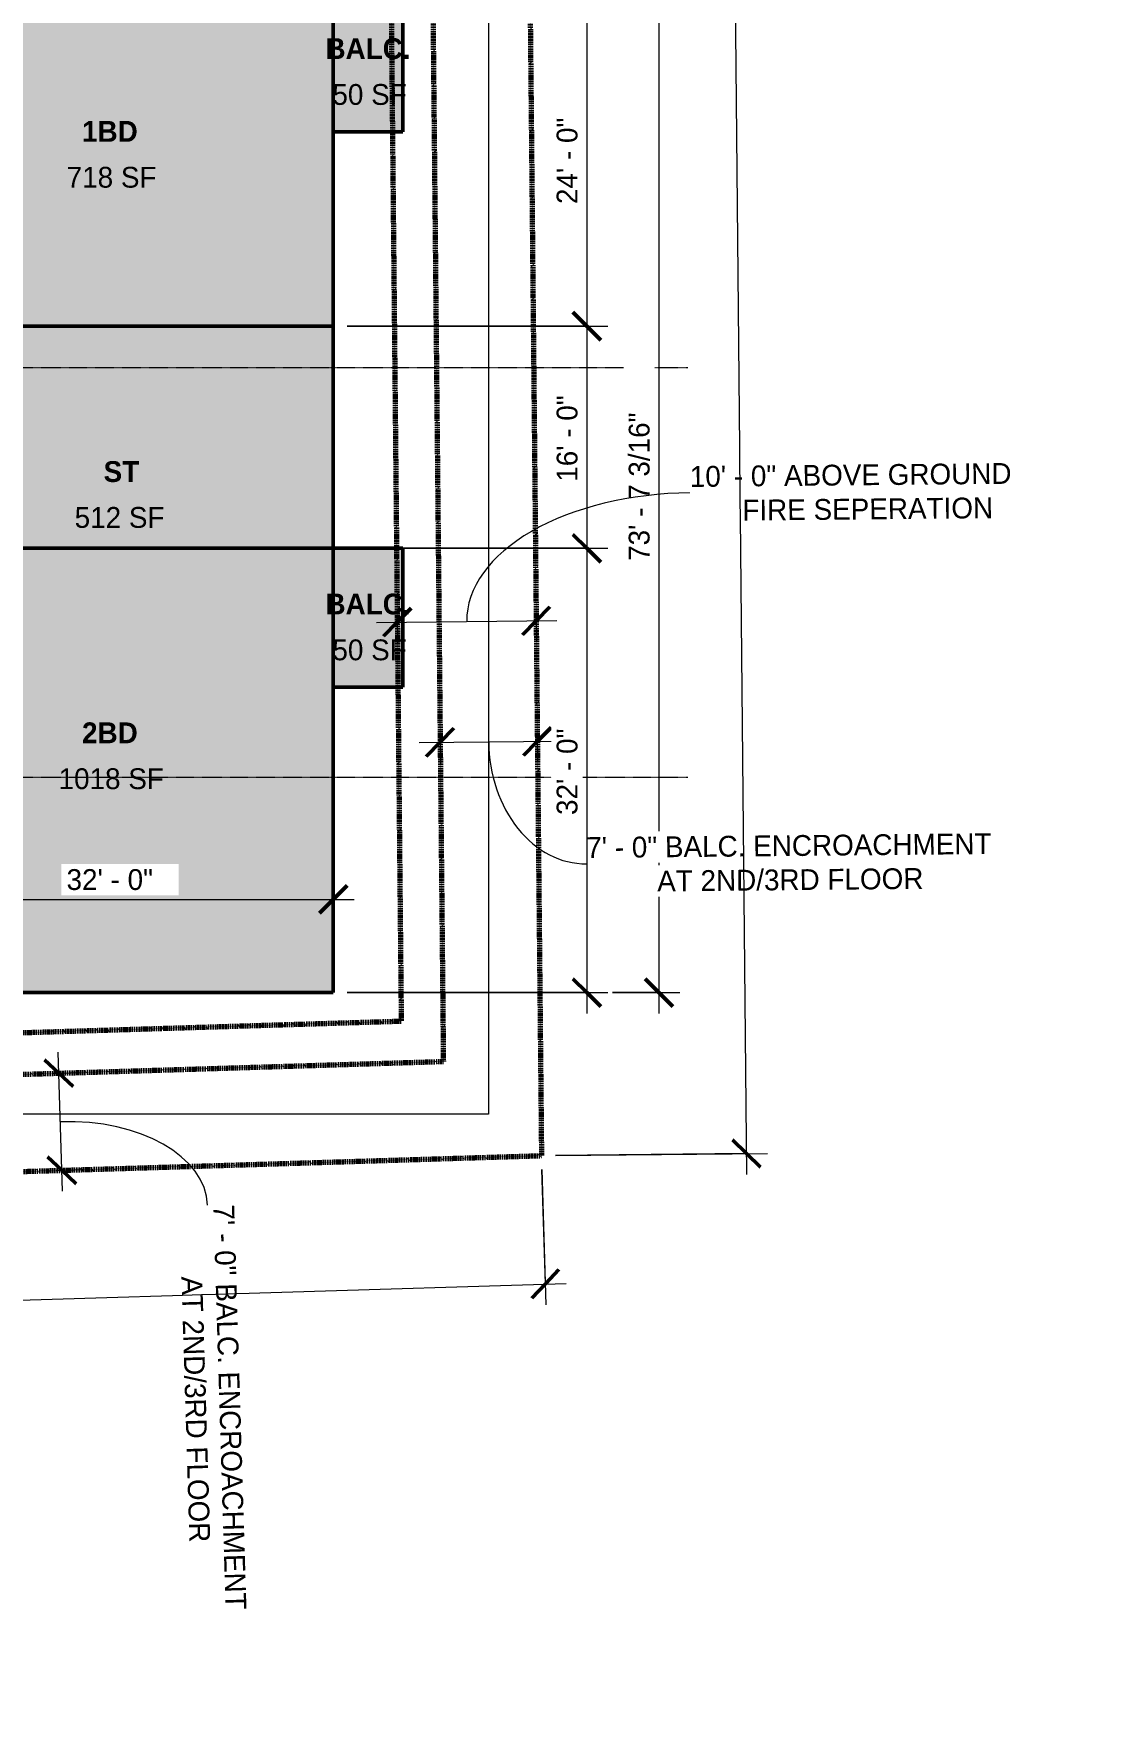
# Model space of a CAD drawing. Header units: inches. Extents: x -4414 to -113, y 9396 to 12816.
# Drawn here: x -1030 to -113, y 9396 to 10842 of the extents above; entities that cross this region are included whole.
import ezdxf

# ---------------------------------------------------------------- set-up
doc = ezdxf.new("R2010")
doc.units = ezdxf.units.IN
doc.header["$MEASUREMENT"] = 0
doc.linetypes.add('Double Dash 3_8_', pattern=[1, 0.375, -0.125, 0.125, -0.125, 0.125, -0.125])
doc.linetypes.add('Grid Line 1_2_', pattern=[0.875, 0.5, -0.125, 0.125, -0.125])
for name, color, linetype, lineweight in [('0-1', 7, 'Continuous', 5), ('A-ANNO-DIMS', 211, 'Continuous', 9), ('A-ANNO-DIMS-192', 211, 'Continuous', 9), ('A-AREA-1', 53, 'Continuous', 50), ('A-AREA-IDEN', 2, 'Continuous', 9), ('A-AREA-PATT-1', 50, 'Continuous', 9), ('A-FLOR-2', 9, 'Continuous', 9), ('C-PROP-LINE', 91, 'Double Dash 3_8_', 70), ('C-TOPO', 7, 'Continuous', 9), ('S-GRID-1', 1, 'Grid Line 1_2_', 9)]:
    doc.layers.add(name, color=color, linetype=linetype, lineweight=lineweight)
doc.layers.add('A-AREA-PATT-2', color=7, linetype='Continuous', lineweight=9, transparency=0.9)
doc.styles.add('Century Gothic', font='ufonts.com_century-gothic.ttf', dxfattribs={"height": 18})
doc.styles.add('Century Gothic_B', font='GOTHICB.TTF', dxfattribs={"height": 18})
doc.dimstyles.new('OD__1_32__Tol__', dxfattribs={"dimscale": 12, "dimtxt": 18.795029, "dimasz": 2, "dimexe": 1.5, "dimexo": 1, "dimgap": 0.25, "dimtad": 1, "dimdec": 5, "dimrnd": 0.03125, "dimzin": 3, "dimdsep": 46, "dimlunit": 4, "dimtxsty": 'Century Gothic', "dimblk1": 'OBLIQUE', "dimblk2": 'OBLIQUE', "dimsah": 1, "dimcen": 0.09, "dimdle": 1.5, "dimazin": 0, "dimtfac": 1, "dimtdec": 4, "dimtix": 1, "dimtmove": 0, "dimatfit": 3, "dimfxl": 1, "dimtvp": 1, "dimtfill": 1, "dimfrac": 2, "dimtolj": 1, "dimtzin": 0, "dimarcsym": 2})
doc.dimstyles.new('OD__1_8__Tol__', dxfattribs={"dimscale": 12, "dimtxt": 18.795029, "dimasz": 2, "dimexe": 1.5, "dimexo": 1, "dimgap": 0.25, "dimtad": 1, "dimdec": 3, "dimrnd": 0.125, "dimzin": 3, "dimdsep": 46, "dimlunit": 4, "dimtxsty": 'Century Gothic', "dimblk1": 'OBLIQUE', "dimblk2": 'OBLIQUE', "dimsah": 1, "dimcen": 0.09, "dimdle": 1.5, "dimazin": 0, "dimtfac": 1, "dimtdec": 4, "dimtix": 1, "dimtmove": 0, "dimatfit": 3, "dimfxl": 1, "dimtvp": 1, "dimtfill": 1, "dimfrac": 2, "dimtolj": 1, "dimtzin": 0, "dimarcsym": 2})
doc.dimstyles.new('OD__1_8__Tol___1', dxfattribs={"dimscale": 12, "dimtxt": 18.795029, "dimasz": 2, "dimexe": 1.5, "dimexo": 1, "dimgap": 0.25, "dimtad": 1, "dimdec": 3, "dimrnd": 0.125, "dimzin": 3, "dimdsep": 46, "dimlunit": 4, "dimtxsty": 'Century Gothic', "dimblk1": 'OBLIQUE', "dimblk2": 'OBLIQUE', "dimsah": 1, "dimcen": 0.09, "dimdle": 1.5, "dimazin": 0, "dimtfac": 1, "dimtdec": 4, "dimtix": 1, "dimtmove": 1, "dimatfit": 3, "dimfxl": 1, "dimtvp": 1, "dimtfill": 1, "dimfrac": 2, "dimtolj": 1, "dimtzin": 0, "dimarcsym": 2})

# ---------------------------------------------------------------- blocks, each defined once
blk = doc.blocks.new('1750 Ox - Topography_rvt-1-FLOOR PLAN - 2ND FLOOR')
at = {"layer": 'C-TOPO'}
for p, q in [((-636.7, 11084), (-636.7, 9988.6)), ((-636.7, 9988.6), (-636.7, 9971.5)), ((-636.7, 9971.5), (-636.7, 9946.6)), ((-636.7, 9946.6), (-636.7, 9909)), ((-713.9, 9907.4), (-1109.7, 9907.4)), ((-636.7, 9907.4), (-713.9, 9907.4)), ((-636.7, 9909), (-636.7, 9907.4))]:
    blk.add_line(p, q, dxfattribs=at)
blk = doc.blocks.new('1750 Ox - 2nd Phase_rvt-1-FLOOR PLAN - 2ND FLOOR')
at = {"layer": 'A-AREA-PATT-1'}
for points in [[(-1081.6, 10588.6), (-770.7, 10588.6), (-770.7, 10876.6), (-1094.7, 10876.6), (-1094.7, 10756.6), (-1154.7, 10756.6), (-1154.7, 10588.6), (-1094.7, 10588.6)], [(-1094.7, 10396.6), (-770.7, 10396.6), (-770.7, 10588.6), (-1154.7, 10588.6), (-1154.7, 10396.6)], [(-1034.7, 10012.6), (-770.7, 10012.6), (-770.7, 10396.6), (-1154.7, 10396.6), (-1154.7, 10281), (-1150.7, 10281), (-1150.7, 10051), (-1154.7, 10051), (-1154.7, 10012.6)]]:
    blk.add_hatch(color=256, dxfattribs=at).paths.add_polyline_path(points, flags=0)
at = {"layer": 'A-AREA-PATT-2'}
for points in [[(-770.7, 10756.6), (-710.7, 10756.6), (-710.7, 10876.6), (-770.7, 10876.6), (-770.7, 10764.7)], [(-770.7, 10276.6), (-710.7, 10276.6), (-710.7, 10396.6), (-770.7, 10396.6), (-770.7, 10277)]]:
    blk.add_hatch(color=256, dxfattribs=at).paths.add_polyline_path(points, flags=0)
at = {"layer": 'A-AREA-1'}
for p, q in [((-770.7, 10012.6), (-770.7, 12124.6)), ((-710.7, 10756.6), (-710.7, 10876.6)), ((-770.7, 10756.6), (-710.7, 10756.6)), ((-770.7, 10588.6), (-1154.7, 10588.6)), ((-1154.7, 10396.6), (-770.7, 10396.6)), ((-710.7, 10396.6), (-770.7, 10396.6)), ((-710.7, 10276.6), (-710.7, 10396.6)), ((-770.7, 10276.6), (-710.7, 10276.6)), ((-770.7, 10012.6), (-1922.7, 10012.6))]:
    blk.add_line(p, q, dxfattribs=at)
at = {"layer": 'A-FLOR-2'}
for p, q in [((-770.7, 10012.6), (-770.7, 12124.6)), ((-1922.7, 10012.6), (-770.7, 10012.6))]:
    blk.add_line(p, q, dxfattribs=at)
blk = doc.blocks.new('Family - ___-1749192-FLOOR PLAN - 2ND FLOOR')
at = {"layer": 'C-PROP-LINE'}
for p, q in [((-614.5, 12268.6), (-590.8, 9871.7)), ((-697.7, 12184.6), (-675.6, 9953.1)), ((-733.1, 12124.6), (-712, 9988)), ((-3866.8, 9891.7), (-712, 9988)), ((-3926.7, 9853.8), (-675.6, 9953.1)), ((-3986.6, 9768), (-590.8, 9871.7))]:
    blk.add_line(p, q, dxfattribs=at)
blk = doc.blocks.new('DIMBLOCK16-FLOOR PLAN - 2ND FLOOR')
at = {"layer": 'A-ANNO-DIMS-192', "lineweight": 50}
for p, q in [((-489.3, 10895.8), (-501.3, 10907.8)), ((-489.3, 10895.8), (-477.3, 10883.8)), ((-489.3, 10012.6), (-501.3, 10024.6)), ((-489.3, 10012.6), (-477.3, 10000.6))]:
    blk.add_line(p, q, dxfattribs=at)
at = {"layer": 'A-ANNO-DIMS-192'}
for p, q in [((-529.4, 10895.8), (-471.3, 10895.8)), ((-489.3, 10895.8), (-529.4, 10895.8)), ((-489.3, 10895.8), (-489.3, 9994.6)), ((-529.4, 10012.6), (-471.3, 10012.6)), ((-489.3, 10012.6), (-529.4, 10012.6))]:
    blk.add_line(p, q, dxfattribs=at)
at = {"layer": 'A-ANNO-DIMS-192', "color": 0, "insert": (-515.4, 10385.7), "char_height": 18, "width": 164.322, "attachment_point": 1, "rotation": 90, "line_spacing_factor": 0.984502, "style": 'Century Gothic', "bg_fill": 3, "box_fill_scale": 1.25, "bg_fill_color": 256, "bg_fill_true_color": 13158600, "bg_fill_transparency": 0}
blk.add_mtext('73\' - 7 3/16"', dxfattribs=at)
blk = doc.blocks.new('_Oblique')
at = {"color": 0, "linetype": 'ByBlock', "lineweight": -2}
blk.add_line((-0.5, -0.5), (0.5, 0.5), dxfattribs=at)
blk = doc.blocks.new('DIMBLOCK35-FLOOR PLAN - 2ND FLOOR')
at = {"layer": 'A-ANNO-DIMS-192'}
for p, q in [((-1004.8, 9841), (-1008.5, 9961)), ((-1012.9, 9942.8), (-989.9, 9943.5)), ((-1007.9, 9943), (-1012.9, 9942.8)), ((-1010.3, 9858.9), (-987.4, 9859.6)), ((-1005.4, 9859), (-1010.3, 9858.9))]:
    blk.add_line(p, q, dxfattribs=at)
at = {"layer": 'A-ANNO-DIMS-192', "lineweight": 50}
for p, q in [((-1007.9, 9943), (-1020.3, 9954.6)), ((-1007.9, 9943), (-995.6, 9931.4)), ((-1005.4, 9859), (-1017.7, 9870.7)), ((-1005.4, 9859), (-993, 9847.4))]:
    blk.add_line(p, q, dxfattribs=at)
at = {"layer": 'A-ANNO-DIMS-192'}
blk.add_ellipse((-1004.3, 9825.1), major_axis=(124.9, 3.8), ratio=0.608086, start_param=0, end_param=1.570796, dxfattribs=at)
at = {"layer": 'A-ANNO-DIMS-192', "color": 0, "insert": (-884, 9767.7), "char_height": 18, "width": 281.746, "attachment_point": 1, "rotation": 271.7492, "line_spacing_factor": 0.984502, "style": 'Century Gothic', "bg_fill": 3, "box_fill_scale": 1.25, "bg_fill_color": 256, "bg_fill_true_color": 13158600, "bg_fill_transparency": 0}
blk.add_mtext('AT 2ND/3RD FLOOR', dxfattribs=at)
at = {"layer": 'A-ANNO-DIMS-192', "color": 0, "insert": (-856.4, 9829.6), "char_height": 18, "width": 428.169, "attachment_point": 1, "rotation": 271.7492, "line_spacing_factor": 0.984502, "style": 'Century Gothic', "bg_fill": 3, "box_fill_scale": 1.25, "bg_fill_color": 256, "bg_fill_true_color": 13158600, "bg_fill_transparency": 0}
blk.add_mtext('7\' - 0" BALC. ENCROACHMENT', dxfattribs=at)
blk = doc.blocks.new('DIMBLOCK37-FLOOR PLAN - 2ND FLOOR')
at = {"layer": 'A-ANNO-DIMS-192', "lineweight": 50}
for p, q in [((-678.4, 10228.9), (-666.5, 10241)), ((-594.4, 10229.7), (-582.5, 10241.8)), ((-678.4, 10228.9), (-690.3, 10216.7)), ((-594.4, 10229.7), (-606.3, 10217.6))]:
    blk.add_line(p, q, dxfattribs=at)
at = {"layer": 'A-ANNO-DIMS-192'}
for p, q in [((-678.4, 10233.8), (-678.2, 10210.9)), ((-678.4, 10228.9), (-678.4, 10233.8)), ((-594.4, 10234.7), (-594.2, 10211.7)), ((-594.4, 10229.7), (-594.4, 10234.7)), ((-696.4, 10228.7), (-576.4, 10229.9))]:
    blk.add_line(p, q, dxfattribs=at)
blk.add_ellipse((-553, 10230.1), major_axis=(-1.1, 106.2), ratio=0.785129, start_param=1.570796, end_param=3.141593, dxfattribs=at)
at = {"layer": 'A-ANNO-DIMS-192', "color": 0, "insert": (-490.9, 10118), "char_height": 18, "width": 281.746, "attachment_point": 1, "rotation": 0.5667, "line_spacing_factor": 0.984502, "style": 'Century Gothic', "bg_fill": 3, "box_fill_scale": 1.25, "bg_fill_color": 256, "bg_fill_true_color": 13158600, "bg_fill_transparency": 0}
blk.add_mtext('AT 2ND/3RD FLOOR', dxfattribs=at)
at = {"layer": 'A-ANNO-DIMS-192', "color": 0, "insert": (-552.2, 10146.9), "char_height": 18, "width": 428.169, "attachment_point": 1, "rotation": 0.5667, "line_spacing_factor": 0.984502, "style": 'Century Gothic', "bg_fill": 3, "box_fill_scale": 1.25, "bg_fill_color": 256, "bg_fill_true_color": 13158600, "bg_fill_transparency": 0}
blk.add_mtext('7\' - 0" BALC. ENCROACHMENT', dxfattribs=at)
blk = doc.blocks.new('DIMBLOCK38-FLOOR PLAN - 2ND FLOOR')
at = {"layer": 'A-ANNO-DIMS-192'}
for p, q in [((-733.4, 10332.6), (-577.4, 10334.1)), ((-715.4, 10337.7), (-715.2, 10314.7)), ((-715.4, 10332.7), (-715.4, 10337.7)), ((-595.5, 10338.9), (-595.2, 10315.9)), ((-595.4, 10333.9), (-595.5, 10338.9))]:
    blk.add_line(p, q, dxfattribs=at)
at = {"layer": 'A-ANNO-DIMS-192', "lineweight": 50}
for p, q in [((-715.4, 10332.7), (-727.3, 10320.6)), ((-715.4, 10332.7), (-703.5, 10344.9)), ((-595.4, 10333.9), (-607.3, 10321.8)), ((-595.4, 10333.9), (-583.5, 10346.1))]:
    blk.add_line(p, q, dxfattribs=at)
at = {"layer": 'A-ANNO-DIMS-192'}
blk.add_ellipse((-461.4, 10335.3), major_axis=(194, 1.9), ratio=0.563146, start_param=1.570796, end_param=3.141593, dxfattribs=at)
at = {"layer": 'A-ANNO-DIMS-192', "color": 0, "insert": (-417.3, 10438.5), "char_height": 18, "width": 236.996, "attachment_point": 1, "rotation": 0.5667, "line_spacing_factor": 0.984502, "style": 'Century Gothic', "bg_fill": 3, "box_fill_scale": 1.25, "bg_fill_color": 256, "bg_fill_true_color": 13158600, "bg_fill_transparency": 0}
blk.add_mtext('FIRE SEPERATION', dxfattribs=at)
at = {"layer": 'A-ANNO-DIMS-192', "color": 0, "insert": (-462.7, 10467.6), "char_height": 18, "width": 345.113, "attachment_point": 1, "rotation": 0.5667, "line_spacing_factor": 0.984502, "style": 'Century Gothic', "bg_fill": 3, "box_fill_scale": 1.25, "bg_fill_color": 256, "bg_fill_true_color": 13158600, "bg_fill_transparency": 0}
blk.add_mtext('10\' - 0" ABOVE GROUND', dxfattribs=at)
blk = doc.blocks.new('DIMBLOCK39-FLOOR PLAN - 2ND FLOOR')
at = {"layer": 'A-ANNO-DIMS-192'}
for p, q in [((-437.5, 12288.3), (-413.5, 9855.4)), ((-602.5, 12268.7), (-419.3, 12270.5)), ((-437.3, 12270.3), (-602.5, 12268.7)), ((-578.8, 9871.8), (-395.6, 9873.6)), ((-413.6, 9873.4), (-578.8, 9871.8))]:
    blk.add_line(p, q, dxfattribs=at)
at = {"layer": 'A-ANNO-DIMS-192', "lineweight": 50}
for p, q in [((-437.3, 12270.3), (-449.5, 12282.2)), ((-437.3, 12270.3), (-425.2, 12258.5)), ((-413.6, 9873.4), (-425.8, 9885.3)), ((-413.6, 9873.4), (-401.5, 9861.6))]:
    blk.add_line(p, q, dxfattribs=at)
at = {"layer": 'A-ANNO-DIMS-192', "color": 0, "insert": (-399.9, 11117.6), "char_height": 18, "width": 109.19, "attachment_point": 1, "rotation": 270.5667, "line_spacing_factor": 0.984502, "style": 'Century Gothic', "bg_fill": 3, "box_fill_scale": 1.25, "bg_fill_color": 256, "bg_fill_true_color": 13158600, "bg_fill_transparency": 0}
blk.add_mtext('199\' - 9"', dxfattribs=at)
blk = doc.blocks.new('DIMBLOCK42-FLOOR PLAN - 2ND FLOOR')
at = {"layer": 'A-ANNO-DIMS-192'}
for p, q in [((-590.5, 9859.7), (-586.9, 9742.8)), ((-587.4, 9760.8), (-590.5, 9859.7)), ((-4001.2, 9656.5), (-569.5, 9761.3)), ((-3986.2, 9756), (-3982.6, 9639.1)), ((-3983.2, 9657.1), (-3986.2, 9756))]:
    blk.add_line(p, q, dxfattribs=at)
at = {"layer": 'A-ANNO-DIMS-192', "lineweight": 50}
for p, q in [((-587.4, 9760.8), (-575.8, 9773.2)), ((-587.4, 9760.8), (-599.1, 9748.4)), ((-3983.2, 9657.1), (-3971.6, 9669.5)), ((-3983.2, 9657.1), (-3994.8, 9644.7))]:
    blk.add_line(p, q, dxfattribs=at)
at = {"layer": 'A-ANNO-DIMS-192', "color": 0, "insert": (-2354.6, 9732.9), "char_height": 18, "width": 164.322, "attachment_point": 1, "rotation": 1.7492, "line_spacing_factor": 0.984502, "style": 'Century Gothic', "bg_fill": 3, "box_fill_scale": 1.25, "bg_fill_color": 256, "bg_fill_true_color": 13158600, "bg_fill_transparency": 0}
blk.add_mtext('283\' - 1 3/8"', dxfattribs=at)
blk = doc.blocks.new('DIMBLOCK53-FLOOR PLAN - 2ND FLOOR')
at = {"layer": 'A-ANNO-DIMS-192', "lineweight": 50}
for p, q in [((-551.6, 10876.6), (-563.6, 10888.6)), ((-551.6, 10876.6), (-539.6, 10864.6)), ((-551.6, 10588.6), (-563.6, 10600.6)), ((-551.6, 10588.6), (-539.6, 10576.6))]:
    blk.add_line(p, q, dxfattribs=at)
at = {"layer": 'A-ANNO-DIMS-192'}
for p, q in [((-758.7, 10876.6), (-533.6, 10876.6)), ((-551.6, 10876.6), (-758.7, 10876.6)), ((-551.6, 10876.6), (-551.6, 10588.6)), ((-758.7, 10588.6), (-533.6, 10588.6)), ((-551.6, 10588.6), (-758.7, 10588.6))]:
    blk.add_line(p, q, dxfattribs=at)
at = {"layer": 'A-ANNO-DIMS-192', "color": 0, "insert": (-577.7, 10694.1), "char_height": 18, "width": 92.364, "attachment_point": 1, "rotation": 90, "line_spacing_factor": 0.984502, "style": 'Century Gothic', "bg_fill": 3, "box_fill_scale": 1.25, "bg_fill_color": 256, "bg_fill_true_color": 13158600, "bg_fill_transparency": 0}
blk.add_mtext('24\' - 0"', dxfattribs=at)
blk = doc.blocks.new('DIMBLOCK54-FLOOR PLAN - 2ND FLOOR')
at = {"layer": 'A-ANNO-DIMS-192', "lineweight": 50}
for p, q in [((-551.6, 10588.6), (-563.6, 10600.6)), ((-551.6, 10588.6), (-539.6, 10576.6)), ((-551.6, 10396.6), (-563.6, 10408.6)), ((-551.6, 10396.6), (-539.6, 10384.6))]:
    blk.add_line(p, q, dxfattribs=at)
at = {"layer": 'A-ANNO-DIMS-192'}
for p, q in [((-758.7, 10588.6), (-533.6, 10588.6)), ((-551.6, 10588.6), (-758.7, 10588.6)), ((-551.6, 10588.6), (-551.6, 10396.6)), ((-758.7, 10396.6), (-533.6, 10396.6)), ((-551.6, 10396.6), (-758.7, 10396.6))]:
    blk.add_line(p, q, dxfattribs=at)
at = {"layer": 'A-ANNO-DIMS-192', "color": 0, "insert": (-577.7, 10454.1), "char_height": 18, "width": 92.364, "attachment_point": 1, "rotation": 90, "line_spacing_factor": 0.984502, "style": 'Century Gothic', "bg_fill": 3, "box_fill_scale": 1.25, "bg_fill_color": 256, "bg_fill_true_color": 13158600, "bg_fill_transparency": 0}
blk.add_mtext('16\' - 0"', dxfattribs=at)
blk = doc.blocks.new('DIMBLOCK55-FLOOR PLAN - 2ND FLOOR')
at = {"layer": 'A-ANNO-DIMS-192', "lineweight": 50}
for p, q in [((-551.6, 10396.6), (-563.6, 10408.6)), ((-551.6, 10396.6), (-539.6, 10384.6)), ((-551.6, 10012.6), (-563.6, 10024.6)), ((-551.6, 10012.6), (-539.6, 10000.6))]:
    blk.add_line(p, q, dxfattribs=at)
at = {"layer": 'A-ANNO-DIMS-192'}
for p, q in [((-758.7, 10396.6), (-533.6, 10396.6)), ((-551.6, 10396.6), (-758.7, 10396.6)), ((-551.6, 10396.6), (-551.6, 9994.6)), ((-758.7, 10012.6), (-533.6, 10012.6)), ((-551.6, 10012.6), (-758.7, 10012.6))]:
    blk.add_line(p, q, dxfattribs=at)
at = {"layer": 'A-ANNO-DIMS-192', "color": 0, "insert": (-577.7, 10166.1), "char_height": 18, "width": 92.364, "attachment_point": 1, "rotation": 90, "line_spacing_factor": 0.984502, "style": 'Century Gothic', "bg_fill": 3, "box_fill_scale": 1.25, "bg_fill_color": 256, "bg_fill_true_color": 13158600, "bg_fill_transparency": 0}
blk.add_mtext('32\' - 0"', dxfattribs=at)
blk = doc.blocks.new('DIMBLOCK59-FLOOR PLAN - 2ND FLOOR')
at = {"layer": 'A-ANNO-DIMS-192', "lineweight": 50}
for p, q in [((-1154.7, 10093.2), (-1142.7, 10105.2)), ((-770.7, 10093.2), (-758.7, 10105.2)), ((-1154.7, 10093.2), (-1166.7, 10081.2)), ((-770.7, 10093.2), (-782.7, 10081.2))]:
    blk.add_line(p, q, dxfattribs=at)
at = {"layer": 'A-ANNO-DIMS-192'}
for p, q in [((-1154.7, 10098.2), (-1154.7, 10075.2)), ((-1154.7, 10093.2), (-1154.7, 10098.2)), ((-1154.7, 10093.2), (-752.7, 10093.2)), ((-770.7, 10098.2), (-770.7, 10075.2)), ((-770.7, 10093.2), (-770.7, 10098.2))]:
    blk.add_line(p, q, dxfattribs=at)
at = {"layer": 'A-ANNO-DIMS-192', "color": 0, "insert": (-1001.2, 10119.3), "char_height": 18, "width": 92.364, "attachment_point": 1, "line_spacing_factor": 0.984502, "style": 'Century Gothic', "bg_fill": 3, "box_fill_scale": 1.25, "bg_fill_color": 256, "bg_fill_true_color": 13158600, "bg_fill_transparency": 0}
blk.add_mtext('32\' - 0"', dxfattribs=at)

msp = doc.modelspace()

# ---------------------------------------------------------------- linework, layer by layer
at = {"layer": 'S-GRID-1'}
for p, q in [((-464.451044, 10552.589396), (-4316.340834, 10552.589396)), ((-464.451044, 10198.589396), (-4316.340834, 10198.589396))]:
    msp.add_line(p, q, dxfattribs=at)

# ---------------------------------------------------------------- block references
at = {"layer": '0-1'}
for name in ['1750 Ox - Topography_rvt-1-FLOOR PLAN - 2ND FLOOR', '1750 Ox - 2nd Phase_rvt-1-FLOOR PLAN - 2ND FLOOR']:
    msp.add_blockref(name, (0, 0), dxfattribs=at)
at = {"layer": 'C-PROP-LINE'}
msp.add_blockref('Family - ___-1749192-FLOOR PLAN - 2ND FLOOR', (0, 0), dxfattribs=at)

# ---------------------------------------------------------------- texts
at = {"layer": 'A-AREA-IDEN', "char_height": 18, "attachment_point": 1}
for s, insert, width, style in [('BALC.', (-777.468575, 10837.45474), 87.264, 'Century Gothic_B'), ('50 SF', (-771.459127, 10797.813896), 72.72, 'Century Gothic'), ('1BD', (-987.820304, 10765.912473), 57.57, 'Century Gothic_B'), ('718 SF', (-1001.086445, 10726.271628), 89.688, 'Century Gothic'), ('ST', (-969.168335, 10471.906183), 29.088, 'Century Gothic_B'), ('512 SF', (-994.188808, 10432.265338), 89.688, 'Century Gothic'), ('BALC.', (-777.468575, 10357.45474), 87.264, 'Century Gothic_B'), ('50 SF', (-771.459127, 10317.813896), 72.72, 'Century Gothic'), ('2BD', (-987.820304, 10246.109174), 57.57, 'Century Gothic_B'), ('1018 SF', (-1008.078571, 10206.468329), 106.656, 'Century Gothic')]:
    msp.add_mtext(s, dxfattribs=dict(at, insert=insert, width=width, style=style))

# ---------------------------------------------------------------- next in the draw order: dimensions: what is measured, and where the dimension line sits
at = {"layer": 'A-ANNO-DIMS'}
dim = msp.add_linear_dim(base=(-489.281224, 10012.589396), p1=(-541.376478, 10895.789396), p2=(-541.376478, 10012.589396), angle=90, dimstyle='OD__1_32__Tol__', override={"dimpost": '<>', "dimfxl": 883.2}, dxfattribs=at)
dim.commit()
dim.dimension.update_dxf_attribs({"geometry": 'DIMBLOCK16-FLOOR PLAN - 2ND FLOOR', "text_midpoint": (-502.731258, 10454.189396)})
dim = msp.add_linear_dim(base=(-1007.927829, 9942.986553), p1=(-1022.326419, 9858.507676), p2=(-1024.890484, 9942.468534), angle=271.749201592, text='<>\\XAT 2ND/3RD FLOOR', dimstyle='OD__1_8__Tol___1', override={"dimpost": '<>BALC. ENCROACHMENT', "dimfxl": 84}, dxfattribs=at)
dim.commit()
dim.dimension.update_dxf_attribs({"geometry": 'DIMBLOCK35-FLOOR PLAN - 2ND FLOOR', "text_midpoint": (-880.35123, 9828.840411), "dimtype": 160, "text_rotation": 271.749201592})

# ---------------------------------------------------------------- next in the draw order: dimensions: what is measured, and where the dimension line sits
for base, p1, p2, text, override, picture, middle in [((-595.405155, 10333.934566), (-715.567139, 10349.717396), (-595.573009, 10350.904299), '<>\\XFIRE SEPERATION', {"dimpost": '<>ABOVE GROUND', "dimfxl": 120}, 'DIMBLOCK38-FLOOR PLAN - 2ND FLOOR', (-462.446632, 10443.597693)), ((-594.373997, 10229.685953), (-678.537741, 10245.824854), (-594.54185, 10246.655686), '<>\\XAT 2ND/3RD FLOOR', {"dimpost": '<>BALC. ENCROACHMENT', "dimfxl": 84}, 'DIMBLOCK37-FLOOR PLAN - 2ND FLOOR', (-551.917173, 10122.948975))]:
    dim = msp.add_linear_dim(base=base, p1=p1, p2=p2, angle=0.566713563, text=text, dimstyle='OD__1_8__Tol___1', override=override, dxfattribs=at)
    dim.commit()
    dim.dimension.update_dxf_attribs({"geometry": picture, "text_midpoint": middle, "dimtype": 160, "text_rotation": 0.566713563})

# ---------------------------------------------------------------- next in the draw order: dimensions: what is measured, and where the dimension line sits
dim = msp.add_linear_dim(base=(-413.639061, 9873.437662), p1=(-614.541484, 12268.589396), p2=(-590.832887, 9871.684978), angle=270.566713563, dimstyle='OD__1_8__Tol__', override={"dimpost": '<>', "dimfxl": 2397.021671}, dxfattribs=at)
dim.commit()
dim.dimension.update_dxf_attribs({"geometry": 'DIMBLOCK39-FLOOR PLAN - 2ND FLOOR', "text_midpoint": (-413.041216, 11072.01304)})

# ---------------------------------------------------------------- next in the draw order: dimensions: what is measured, and where the dimension line sits
for base, p1, p2, angle, override, picture, middle in [((-551.582876, 10588.589396), (-770.723737, 10876.589396), (-770.723737, 10588.589396), 90, {"dimpost": '<>', "dimfxl": 288}, 'DIMBLOCK53-FLOOR PLAN - 2ND FLOOR', (-564.035629, 10732.589396)), ((-587.446415, 9760.794229), (-3986.581304, 9767.982843), (-590.832887, 9871.684978), 1.749201592, {"dimpost": '<>', "dimfxl": 3397.331518}, 'DIMBLOCK42-FLOOR PLAN - 2ND FLOOR', (-2285.73118, 9722.386928))]:
    dim = msp.add_linear_dim(base=base, p1=p1, p2=p2, angle=angle, dimstyle='OD__1_8__Tol__', override=override, dxfattribs=at)
    dim.commit()
    dim.dimension.update_dxf_attribs({"geometry": picture, "text_midpoint": middle})

# ---------------------------------------------------------------- next in the draw order: dimensions: what is measured, and where the dimension line sits
dim = msp.add_linear_dim(base=(-551.582876, 10396.589396), p1=(-770.723737, 10588.589396), p2=(-770.723737, 10396.589396), angle=90, dimstyle='OD__1_8__Tol__', override={"dimpost": '<>', "dimfxl": 192}, dxfattribs=at)
dim.commit()
dim.dimension.update_dxf_attribs({"geometry": 'DIMBLOCK54-FLOOR PLAN - 2ND FLOOR', "text_midpoint": (-564.035629, 10492.589396)})

# ---------------------------------------------------------------- next in the draw order: dimensions: what is measured, and where the dimension line sits
dim = msp.add_linear_dim(base=(-551.582876, 10012.589396), p1=(-770.723737, 10396.589396), p2=(-770.723737, 10012.589396), angle=90, dimstyle='OD__1_8__Tol__', override={"dimpost": '<>', "dimfxl": 384}, dxfattribs=at)
dim.commit()
dim.dimension.update_dxf_attribs({"geometry": 'DIMBLOCK55-FLOOR PLAN - 2ND FLOOR', "text_midpoint": (-564.035629, 10204.589396)})

# ---------------------------------------------------------------- next in the draw order: dimensions: what is measured, and where the dimension line sits
dim = msp.add_linear_dim(base=(-770.723737, 10093.217281), p1=(-1154.723737, 10110.187844), p2=(-770.723737, 10110.187844), dimstyle='OD__1_8__Tol__', override={"dimpost": '<>', "dimfxl": 384}, dxfattribs=at)
dim.commit()
dim.dimension.update_dxf_attribs({"geometry": 'DIMBLOCK59-FLOOR PLAN - 2ND FLOOR', "text_midpoint": (-962.723737, 10105.670034)})

doc.saveas('drawing.dxf')
